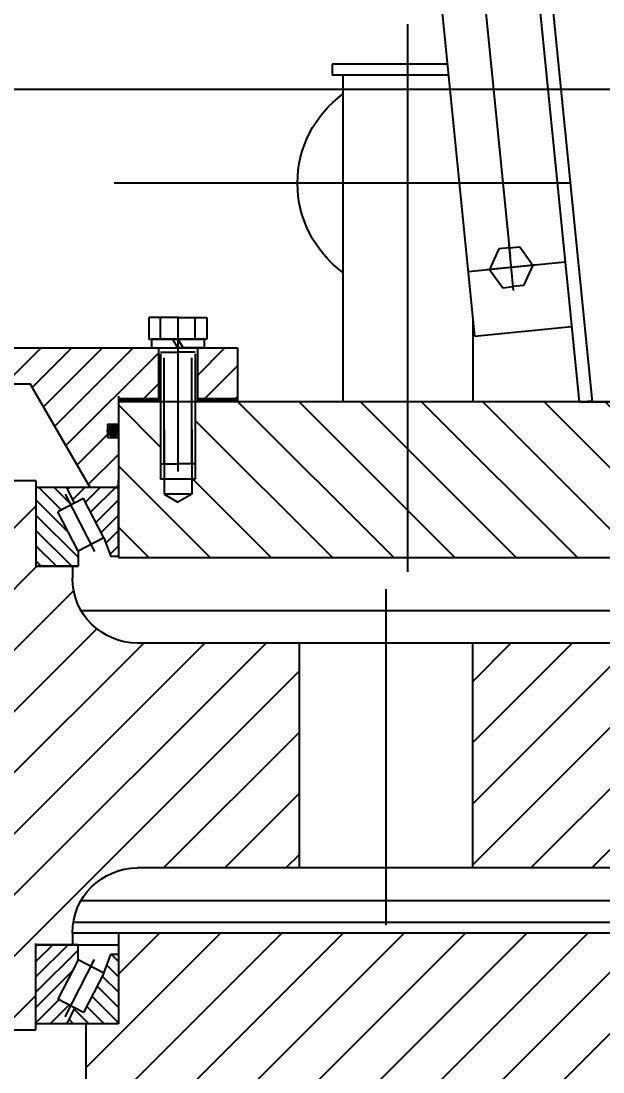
# Model space of a CAD drawing. Header units: millimetres. Extents: x 0 to 21000, y 0 to 14850.
# Drawn here: x 5057.1 to 5325.9, y 6103 to 6589 of the extents above; entities that cross this region are included whole.
import ezdxf

# ---------------------------------------------------------------- set-up
doc = ezdxf.new("R2010")
doc.units = ezdxf.units.MM
doc.header["$LTSCALE"] = 500
doc.linetypes.add('F', pattern=[0.75, 0.5, -0.25])
doc.linetypes.add('G', pattern=[2, 1.25, -0.25, 0.25, -0.25])
for name, color, linetype in [('01', 7, 'Continuous'), ('02', 1, 'Continuous'), ('04', 2, 'F'), ('05', 4, 'G'), ('08', 1, 'Continuous')]:
    doc.layers.add(name, color=color, linetype=linetype)
doc.styles.get("Standard").update_dxf_attribs({"font": 'isocp', "width": 0.707, "bigfont": 'intecad.shx'})
doc.dimstyles.new('INTE', dxfattribs={"dimscale": 50, "dimtxt": 6, "dimasz": 3, "dimexe": 3, "dimexo": 0, "dimgap": 1, "dimtad": 1, "dimdec": 1, "dimdsep": 46, "dimtxsty": 'Standard', "dimcen": 0, "dimclrd": 1, "dimclre": 1, "dimclrt": 3, "dimaunit": 1, "dimadec": 0, "dimazin": 0, "dimtfac": 1, "dimtdec": 1, "dimtmove": 0, "dimatfit": 0, "dimfxl": 0, "dimarcsym": 0})
pattern_1 = [(135, (-7977.256, 11116.51), (-14.142136, -14.142136), [])]

# ---------------------------------------------------------------- blocks, each defined once
blk = doc.blocks.new('FDSDSDFG')
at = {"layer": '02'}
h = blk.add_hatch(dxfattribs=at)
h.set_pattern_fill('_USER', color=256, scale=10, angle=135, style=0, pattern_type=0)
h.set_pattern_definition([(135, (-7977.256, 11116.509), (-7.071068, -7.071068), [])])
h.paths.add_polyline_path([(-3150.19, 15263.46), (-3153.39, 15263.46), (-3168.69, 15263.46), (-3168.69, 15239.96), (-3150.19, 15239.96)])
h.paths.add_polyline_path([(-3099.01, 15263.46), (-3132.19, 15263.46), (-3132.19, 15239.96), (-3113.69, 15239.96), (-3113.69, 15227.98), (-3108.69, 15227.98), (-3108.69, 15221.98), (-3113.69, 15221.98), (-3113.69, 15198.97), (-3100.61, 15198.97), (-3092.91, 15212.31)])
h.paths.add_polyline_path([(-3099.01, 15263.46), (-3092.91, 15212.31), (-3073, 15246.78), (-2958.48, 15246.78), (-2958.48, 15251.46), (-2958.48, 15263.46)])
h.paths.add_polyline_path([(-2833.94, 15263.46), (-2897.18, 15263.46), (-2896.31, 15246.78), (-2836.36, 15246.78)])
h.paths.add_polyline_path([(-2742.76, 15263.46), (-2745.96, 15263.46), (-2833.94, 15263.46), (-2836.36, 15246.78), (-2801.95, 15246.78), (-2774.35, 15198.97), (-2761.26, 15198.97), (-2761.26, 15202.32), (-2761.26, 15221.98), (-2766.26, 15221.98), (-2766.26, 15226.8), (-2765.7, 15226.8, -0.398235), (-2762.03, 15227.36), (-2761.26, 15228.28), (-2761.26, 15239.96), (-2751.5, 15239.96), (-2742.76, 15250.41)])
h.paths.add_polyline_path([(-2706.26, 15263.46), (-2724.76, 15263.46), (-2724.76, 15239.96), (-2706.26, 15239.96)])
h.paths.add_polyline_path([(-3025.16, 15239.99), (-3009.99, 15239.99), (-3009.99, 15259.68), (-3025.16, 15259.68)], flags=25)
h.paths.add_polyline_path([(-2770.09, 15217.11), (-2754.92, 15217.11), (-2754.92, 15236.8), (-2770.09, 15236.8)], flags=24)
h.paths.add_polyline_path([(-2724.29, 15230.11), (-2709.12, 15230.11), (-2709.12, 15249.81), (-2724.29, 15249.81)], flags=9)
at = {"layer": '02', "linetype": 'Continuous'}
h = blk.add_hatch(dxfattribs=at)
h.set_pattern_fill('_USER', color=1, scale=20, angle=45, style=0, pattern_type=0)
h.set_pattern_definition([(45, (-7977.256, 11116.51), (-14.142136, 14.142136), [])])
h.paths.add_polyline_path([(-3658.48, 15146.63, -0.414214), (-3638.48, 15166.63), (-3615.34, 15166.63), (-3615.34, 15227.08), (-3633.96, 15238.46), (-3635.98, 15238.46), (-3635.98, 15209.38), (-3635.98, 15203.46), (-3637.58, 15203.46), (-3637.58, 15196.46), (-3643.98, 15192.76), (-3650.38, 15196.46), (-3650.38, 15203.46), (-3651.98, 15203.46), (-3651.98, 15236.46), (-3651.98, 15238.46), (-3673.98, 15238.46), (-3686.59, 15238.46), (-3708.97, 15176.96), (-3708.97, 15042.96, -0.414214), (-3718.97, 15032.96), (-3723.97, 15032.96), (-3723.97, 15014.14), (-3658.48, 14986.87)])
h.paths.add_polyline_path([(-3723.97, 15014.14), (-3723.97, 14983.46), (-3701.16, 14983.46), (-3688.66, 14983.46), (-3688.66, 14999.44)])
h.paths.add_polyline_path([(-3247.46, 15166.46), (-3247.46, 15238.46), (-3365.98, 15238.46), (-3365.98, 15209.38), (-3365.98, 15203.46), (-3367.58, 15203.46), (-3367.58, 15196.46), (-3373.98, 15192.76), (-3380.38, 15196.46), (-3380.38, 15203.46), (-3381.98, 15203.46), (-3381.98, 15236.46), (-3381.98, 15238.46), (-3386.49, 15238.46), (-3402.61, 15201.58), (-3402.61, 15166.46)])
h.paths.add_polyline_path([(-3113.69, 15166.46), (-3113.69, 15238.46), (-3133.19, 15238.46), (-3133.19, 15209.88), (-3133.19, 15202.78), (-3134.79, 15202.78), (-3134.79, 15195.78), (-3141.19, 15192.09), (-3147.59, 15195.78), (-3147.59, 15202.78), (-3149.19, 15202.78), (-3149.19, 15225.78), (-3149.19, 15238.46), (-3247.46, 15238.46), (-3247.46, 15166.46)])
h.paths.add_polyline_path([(-2512.17, 15166.46), (-2476.98, 15206.96), (-2647.48, 15206.96, -0.414214), (-2677.48, 15236.96), (-2677.48, 15238.46), (-2725.76, 15238.46), (-2725.76, 15209.88), (-2725.76, 15202.78), (-2727.36, 15202.78), (-2727.36, 15195.78), (-2733.76, 15192.09), (-2740.16, 15195.78), (-2740.16, 15202.78), (-2741.76, 15202.78), (-2741.76, 15225.78), (-2741.76, 15238.46), (-2752.76, 15238.46), (-2761.26, 15228.28), (-2761.26, 15166.46)])
h.paths.add_polyline_path([(-2394.98, 15126.46), (-2394.98, 15060.44), (-2354.98, 15097.03), (-2354.98, 15126.96, 0.414214), (-2434.98, 15206.96), (-2476.98, 15206.96), (-2512.17, 15166.46), (-2434.98, 15166.46, -0.414214)])
h.paths.add_polyline_path([(-2354.98, 15062.96), (-2354.98, 15097.03), (-2394.98, 15060.44), (-2394.98, 14997.96), (-2353.5, 14997.96), (-2353.5, 14983.46), (-2338.49, 14983.46), (-2301.98, 15007.66), (-2301.98, 15032.96), (-2305.58, 15032.96), (-2324.98, 15032.96, -0.414214)])
h.paths.add_polyline_path([(-2338.49, 14983.46), (-2301.98, 14983.46), (-2301.98, 15007.66)])
h.paths.add_polyline_path([(-3619.74, 15216.34), (-3604.57, 15216.34), (-3604.57, 15236.03), (-3619.74, 15236.03)], flags=9)
h.paths.add_polyline_path([(-3689.52, 15095.23), (-3674.35, 15095.23), (-3674.35, 15114.92), (-3689.52, 15114.92)], flags=24)
h.paths.add_polyline_path([(-2724.29, 15230.11), (-2709.12, 15230.11), (-2709.12, 15249.81), (-2724.29, 15249.81)], flags=9)
h.paths.add_polyline_path([(-2770.09, 15217.11), (-2754.92, 15217.11), (-2754.92, 15236.8), (-2770.09, 15236.8)], flags=9)
h.paths.add_polyline_path([(-2351.27, 14970.59), (-2336.1, 14970.59), (-2336.1, 14990.28), (-2351.27, 14990.28)], flags=9)
at = {"layer": '02'}
h = blk.add_hatch(dxfattribs=at)
h.set_pattern_fill('_USER', color=256, scale=0.1, angle=45, style=0, pattern_type=0)
h.set_pattern_definition([(45, (-7977.25642, 11115.33403), (-0.0707106781, 0.0707106781), [])])
h.paths.add_polyline_path([(-3150.19, 15239.96), (-3168.69, 15239.96), (-3168.69, 15238.46), (-3150.19, 15238.46)])
h.paths.add_polyline_path([(-3113.69, 15239.96), (-3132.19, 15239.96), (-3132.19, 15238.46), (-3113.69, 15238.46)])
h = blk.add_hatch(dxfattribs=at)
h.set_pattern_fill('_USER', color=256, scale=0.1, angle=45, style=0, pattern_type=0)
h.set_pattern_definition([(45, (-7977.25642, 11116.50903), (-0.0707106781, 0.0707106781), [])])
h.paths.add_polyline_path([(-3113.69, 15226.54), (-3113.69, 15223.75, 3.592885)])
h = blk.add_hatch(dxfattribs=at)
h.set_pattern_fill('_USER', color=256, scale=20, angle=135, style=0, pattern_type=0)
h.set_pattern_definition(pattern_1)
h.paths.add_polyline_path([(-3277.24, 15126.96), (-3363.98, 15126.96, -0.414214), (-3378.98, 15141.96), (-3422.48, 15141.96), (-3422.48, 15007.96), (-3378.98, 15007.96, -0.414214), (-3363.98, 15022.96), (-3277.24, 15022.96)])
h.paths.add_polyline_path([(-3018.48, 15201.96), (-3075.59, 15201.96), (-3075.59, 15162.46), (-3092.48, 15162.46), (-3092.48, 15156.96, -0.414214), (-3122.48, 15126.96), (-3197.24, 15126.96), (-3197.24, 15022.96), (-3122.48, 15022.96, -0.414214), (-3092.48, 14992.96), (-3092.48, 14987.46), (-3075.59, 14987.46), (-3075.59, 14983.97), (-3075.59, 14947.96), (-3032.48, 14947.96), (-3032.48, 15042.96), (-3018.48, 15042.96)])
h.paths.add_polyline_path([(-2677.72, 15126.96), (-2752.48, 15126.96, -0.414214), (-2782.48, 15156.96), (-2782.48, 15162.46), (-2799.36, 15162.46), (-2799.36, 15198.97), (-2799.36, 15201.96), (-2856.48, 15201.96), (-2856.48, 15042.96), (-2842.48, 15042.96), (-2842.48, 14947.96), (-2799.36, 14947.96), (-2799.36, 14987.46), (-2782.48, 14987.46), (-2782.48, 14992.96, -0.414214), (-2752.48, 15022.96), (-2677.72, 15022.96)])
h.paths.add_polyline_path([(-2448.71, 15142.46), (-2495.99, 15142.46, -0.424013), (-2510.98, 15126.96), (-2597.72, 15126.96), (-2597.72, 15022.96), (-2510.98, 15022.96, -0.424013), (-2495.99, 15007.46), (-2452.9, 15007.46), (-2448.71, 15011.29)])
h.paths.add_polyline_path([(-2565.62, 15055.03), (-2565.62, 15094.88), (-2529.62, 15094.88), (-2529.62, 15055.03)], flags=24)
h.paths.add_polyline_path([(-2573.15, 15095.34), (-2557.98, 15095.34), (-2557.98, 15115.03), (-2573.15, 15115.03)], flags=24)
at = {"layer": '02', "ltscale": 0.8}
h = blk.add_hatch(dxfattribs=at)
h.set_pattern_fill('_USER', color=256, scale=5, angle=135, style=0, pattern_type=0)
h.set_pattern_definition([(315, (-6953.2866, 20225.549), (3.535534, 3.535534), [])])
h.paths.add_polyline_path([(-3113.69, 15167), (-3110.28, 15167), (-3106.99, 15175.56), (-3097.6, 15193.82), (-3093.48, 15191.7), (-3089.89, 15198.97), (-3112.54, 15198.97, 0.414214), (-3113.69, 15197.82)])
h = blk.add_hatch(dxfattribs=at)
h.set_pattern_fill('_USER', color=256, scale=5, angle=45, style=0, pattern_type=0)
h.set_pattern_definition([(225, (-6953.2866, 20225.549), (3.535534, -3.535534), [])])
h.paths.add_polyline_path([(-3095.07, 15169.44), (-3085.69, 15187.69), (-3093.48, 15191.7), (-3089.89, 15198.97), (-3075.59, 15198.97), (-3075.59, 15162.46), (-3095.07, 15162.46)])
at = {"layer": '02'}
h = blk.add_hatch(dxfattribs=at)
h.set_pattern_fill('_USER', color=256, scale=20, angle=135, style=0, pattern_type=0)
h.set_pattern_definition(pattern_1)
h.paths.add_polyline_path([(-2300.48, 14982.96), (-2337.99, 14982.96), (-2337.99, 14976.96), (-2341.99, 14976.96, -0.043716), (-2342.48, 14976.96), (-2345.99, 14976.96), (-2345.99, 14982.96), (-2353.5, 14982.96), (-2353.5, 14992.96), (-2761.26, 14992.96), (-2761.26, 14950.95), (-2776.26, 14950.95), (-2776.26, 14917.96), (-2342.38, 14917.96), (-2300.48, 14940.84)])
h.paths.add_polyline_path([(-2247.48, 14969.79), (-2280.48, 14951.77), (-2280.48, 14923.96), (-2266.85, 14923.96), (-2266.85, 14908.96), (-2247.48, 14908.96)])
h.paths.add_polyline_path([(-2247.48, 14969.79), (-2247.48, 14982.96), (-2280.48, 14982.96), (-2280.48, 14951.77)])
h.paths.add_polyline_path([(-3098.69, 14950.95), (-3113.69, 14950.95), (-3113.69, 14992.96), (-3402.61, 14992.96), (-3402.61, 14933.28), (-3422.37, 14933.28), (-3422.37, 14917.96), (-3098.69, 14917.96)])
h.paths.add_polyline_path([(-2565.39, 14893.43), (-2565.39, 14940.07), (-2529.39, 14940.07), (-2529.39, 14893.43)], flags=9)
h.paths.add_polyline_path([(-2716.76, 14907.08), (-2716.76, 14937.75), (-2680.76, 14937.75), (-2680.76, 14907.08)], flags=9)
h.paths.add_polyline_path([(-2499.89, 14961.86), (-2484.72, 14961.86), (-2484.72, 14981.55), (-2499.89, 14981.55)], flags=24)
h.paths.add_polyline_path([(-2351.27, 14970.59), (-2336.1, 14970.59), (-2336.1, 14990.28), (-2351.27, 14990.28)], flags=24)
at = {"layer": '02', "ltscale": 0.8}
h = blk.add_hatch(dxfattribs=at)
h.set_pattern_fill('_USER', color=256, scale=5, angle=45, style=0, pattern_type=0)
h.set_pattern_definition([(135, (-6953.2866, 9924.367), (3.535534, 3.535534), [])])
h.paths.add_polyline_path([(-3095.07, 14980.48), (-3085.69, 14962.22), (-3093.48, 14958.22), (-3089.89, 14950.95), (-3075.59, 14950.95), (-3075.59, 14987.46), (-3095.07, 14987.46)])
h = blk.add_hatch(dxfattribs=at)
h.set_pattern_fill('_USER', color=256, scale=5, angle=135, style=0, pattern_type=0)
h.set_pattern_definition([(45, (-6953.2866, 9924.367), (3.535534, -3.535534), [])])
h.paths.add_polyline_path([(-3113.69, 14982.91), (-3110.28, 14982.91), (-3106.99, 14974.35), (-3097.6, 14956.1), (-3093.48, 14958.22), (-3089.89, 14950.95), (-3112.54, 14950.95, -0.414214), (-3113.69, 14952.1)])
at = {"layer": '01', "color": 7, "linetype": 'Continuous'}
for p, q in [((-3265.76, 15394.63), (-3212.46, 15394.63)), ((-3212.46, 15394.63), (-3212.46, 15389.63)), ((-3266.26, 15389.63), (-3212.46, 15389.63)), ((-3217.46, 15389.63), (-3217.46, 15238.46)), ((-3277.46, 15277.25), (-3277.46, 15238.46))]:
    blk.add_line(p, q, dxfattribs=at)
at = {"layer": '01', "ltscale": 0.8}
for p, q in [((-3154.56, 15277.56), (-3154.56, 15267.56)), ((-3141.19, 15277.56), (-3154.56, 15277.56)), ((-3149.19, 15267.56), (-3149.19, 15277.56)), ((-3141.19, 15277.56), (-3127.81, 15277.56)), ((-3133.19, 15267.56), (-3133.19, 15277.56)), ((-3127.81, 15277.56), (-3127.81, 15267.56)), ((-3154.56, 15267.56), (-3141.19, 15267.56)), ((-3153.39, 15267.56), (-3153.39, 15263.46)), ((-3141.19, 15267.56), (-3153.39, 15267.56)), ((-3141.19, 15267.56), (-3143.56, 15263.46)), ((-3141.19, 15263.46), (-3138.82, 15267.56)), ((-3141.19, 15267.56), (-3128.99, 15267.56)), ((-3127.81, 15267.56), (-3141.19, 15267.56)), ((-3128.99, 15267.56), (-3128.99, 15263.46)), ((-2706.26, 15263.46), (-3168.69, 15263.46)), ((-3168.69, 15263.46), (-3168.69, 15238.46)), ((-3153.39, 15263.46), (-3141.19, 15263.46)), ((-3150.19, 15263.46), (-3150.19, 15238.46)), ((-3149.19, 15261.56), (-3141.19, 15261.56)), ((-3149.19, 15260.78), (-3149.19, 15209.88)), ((-3128.99, 15263.46), (-3141.19, 15263.46)), ((-3133.19, 15261.56), (-3141.19, 15261.56)), ((-3133.19, 15260.78), (-3133.19, 15209.88)), ((-3132.19, 15263.46), (-3132.19, 15238.46)), ((-3100.61, 15198.97), (-3073, 15246.78)), ((-2801.95, 15246.78), (-3073, 15246.78)), ((-3113.69, 15227.98), (-3108.69, 15227.98)), ((-3108.69, 15227.98), (-3108.69, 15221.98)), ((-3147.59, 15225.78), (-3147.59, 15195.78)), ((-3134.79, 15225.78), (-3134.79, 15195.78)), ((-3108.69, 15221.98), (-3113.69, 15221.98)), ((-3149.19, 15209.88), (-3141.19, 15209.88)), ((-3133.19, 15209.88), (-3141.19, 15209.88)), ((-3149.19, 15202.78), (-3133.19, 15202.78)), ((-3113.69, 15198.97), (-3075.59, 15198.97)), ((-3075.59, 15201.96), (-2799.36, 15201.96)), ((-3147.59, 15195.78), (-3141.19, 15192.09)), ((-3147.59, 15195.78), (-3134.79, 15195.78)), ((-3134.79, 15195.78), (-3141.19, 15192.09)), ((-3106.99, 15175.56), (-3097.6, 15193.82)), ((-3097.6, 15193.82), (-3085.69, 15187.69)), ((-3095.07, 15169.44), (-3085.69, 15187.69)), ((-3106.99, 15175.56), (-3110.28, 15167)), ((-3106.99, 15175.56), (-3095.07, 15169.44)), ((-3095.07, 15169.44), (-3095.07, 15162.46)), ((-3113.69, 15166.46), (-3431.93, 15166.46)), ((-3113.69, 15167), (-3110.28, 15167)), ((-3075.59, 15165.95), (-3075.59, 15162.46)), ((-3075.59, 15162.46), (-3095.07, 15162.46)), ((-3095.07, 15162.46), (-3075.59, 15162.46)), ((-3092.48, 15162.46), (-3092.48, 15156.96)), ((-3096.5, 15141.96), (-3422.48, 15141.96)), ((-3096.5, 15007.96), (-3422.48, 15007.96)), ((-3092.48, 14992.96), (-3433.24, 14992.96)), ((-3092.48, 14992.96), (-3092.48, 14987.96)), ((-3075.59, 14987.46), (-3113.69, 14987.46)), ((-3095.07, 14980.48), (-3095.07, 14987.46)), ((-3095.07, 14987.46), (-3075.59, 14987.46)), ((-3075.59, 14983.97), (-3075.59, 14987.46)), ((-3113.69, 14982.91), (-3110.28, 14982.91)), ((-3106.99, 14974.35), (-3110.28, 14982.91)), ((-3106.99, 14974.35), (-3095.07, 14980.48)), ((-3095.07, 14980.48), (-3085.69, 14962.22)), ((-3106.99, 14974.35), (-3097.6, 14956.1)), ((-3097.6, 14956.1), (-3085.69, 14962.22)), ((-3113.69, 14950.95), (-3075.59, 14950.95)), ((-3098.69, 14950.95), (-3098.69, 14917.96)), ((-3075.59, 14947.96), (-3007.48, 14947.96))]:
    blk.add_line(p, q, dxfattribs=at)
at = {"layer": '01', "color": 7, "linetype": 'Continuous', "ltscale": 0.8}
for p, q in [((-3113.69, 15241.13), (-3113.69, 15166.46)), ((-3365.98, 15238.46), (-3113.69, 15238.46)), ((-3113.69, 15236.96), (-3113.69, 15166.96)), ((-3113.69, 15171.5), (-3113.69, 15202.32)), ((-3093.48, 15191.7), (-3089.89, 15198.97)), ((-3075.59, 15201.96), (-3075.59, 15166.96)), ((-3075.59, 15201.96), (-3075.59, 15166.96)), ((-3075.59, 15201.96), (-3075.59, 15162.46)), ((-3075.59, 15198.97), (-3075.59, 15162.46)), ((-3363.98, 15126.96), (-3122.48, 15126.96)), ((-3277.24, 15126.96), (-3277.24, 15022.96)), ((-3197.24, 15126.96), (-3197.24, 15022.96)), ((-3363.98, 15022.96), (-3122.48, 15022.96)), ((-3092.9, 14997.96), (-3433.24, 14997.96)), ((-3113.69, 14992.96), (-3113.69, 14950.95)), ((-3075.59, 14947.96), (-3075.59, 14987.96)), ((-3075.59, 14950.95), (-3075.59, 14987.46)), ((-3093.48, 14958.22), (-3089.89, 14950.95))]:
    blk.add_line(p, q, dxfattribs=at)
at = {"layer": '01', "color": 7, "linetype": 'Continuous'}
blk.add_arc((-3247.46, 15339.63), 51, 306.0319, 53.9681, dxfattribs=at)
at = {"layer": '01', "ltscale": 0.8}
for centre, radius, start, end in [((-3111.38, 15225.15), 2.69, 211.1067, 148.8933), ((-3112.54, 15197.82), 1.15, 90, 180), ((-3112.54, 14952.1), 1.15, 180, 270)]:
    blk.add_arc(centre, radius, start, end, dxfattribs=at)
at = {"layer": '01', "color": 7, "linetype": 'Continuous', "ltscale": 0.8}
for centre, start, end in [((-3122.48, 15156.96), 270, 0), ((-3122.48, 14992.96), 0, 90)]:
    blk.add_arc(centre, 30, start, end, dxfattribs=at)
at = {"layer": '02', "ltscale": 0.8}
for p, q in [((-3147.59, 15209.88), (-3147.59, 15258.88)), ((-3134.79, 15209.88), (-3134.79, 15258.88)), ((-3149.19, 15225.78), (-3149.19, 15202.78)), ((-3133.19, 15225.78), (-3133.19, 15202.78))]:
    blk.add_line(p, q, dxfattribs=at)
at = {"layer": '02'}
for p, q in [((-3168.69, 15239.96), (-3150.19, 15239.96)), ((-3132.19, 15239.96), (-3113.69, 15239.96))]:
    blk.add_line(p, q, dxfattribs=at)
at = {"layer": '05', "ltscale": 0.8}
for p, q in [((-3247.46, 15159.94), (-3247.46, 15413.18)), ((-3141.19, 15277.95), (-3141.19, 15206.33)), ((-3141.19, 15269.65), (-3141.19, 15261.36))]:
    blk.add_line(p, q, dxfattribs=at)
at = {"layer": '05', "color": 4, "linetype": 'G'}
blk.add_line((-3322.02, 15339.63), (-3111.68, 15339.63), dxfattribs=at)
at = {"layer": '05', "color": 4, "linetype": 'G', "ltscale": 0.8}
for p, q in [((-3141.19, 15273.57), (-3141.19, 15219.65)), ((-3141.19, 15267.64), (-3141.19, 15214.17)), ((-3105.77, 15203.47), (-3105.77, 15203.54)), ((-3105.77, 15198.97), (-3105.77, 15199.04)), ((-3089.14, 15195.81), (-3102.74, 15169.34)), ((-3237.24, 15151.84), (-3237.24, 14996.55)), ((-3089.14, 14954.1), (-3102.74, 14980.57)), ((-3105.77, 14950.95), (-3105.77, 14950.87))]:
    blk.add_line(p, q, dxfattribs=at)
blk = doc.blocks.new('*D338')
at = {"layer": '08', "color": 1, "lineweight": -2}
for p, q in [((5458.65, 6557.39), (3610.64, 6557.39)), ((3760.64, 5267.39), (3760.64, 6407.39)), ((3985.01, 5117.39), (3610.64, 5117.39))]:
    blk.add_line(p, q, dxfattribs=at)
at = {"layer": '08', "color": 1}
for points in [[(3735.64, 6407.39), (3785.64, 6407.39), (3760.64, 6557.39)], [(3735.64, 5267.39), (3785.64, 5267.39), (3760.64, 5117.39)]]:
    blk.add_solid(points, dxfattribs=at)
at = {"layer": 'Defpoints', "color": 0}
for p in [(3760.64, 6557.39), (5458.65, 6557.39), (3985.01, 5117.39)]:
    blk.add_point(p, dxfattribs=at)
at = {"layer": '08', "color": 3, "insert": (3560.64, 5837.39), "char_height": 300, "attachment_point": 5, "rotation": 90}
blk.add_mtext('1440', dxfattribs=at)
blk = doc.blocks.new('*U378')
at = {"layer": '01'}
for p, q in [((0, 13.32), (-9, 8.12)), ((9, 8.12), (0, 13.32)), ((-9, 8.12), (-9, 3.3)), ((9, 3.3), (9, 8.12)), ((-9, -1.52), (-9, 3.3)), ((9, 3.3), (9, -1.52)), ((0, -6.71), (-9, -1.52)), ((9, -1.52), (0, -6.71))]:
    blk.add_line(p, q, dxfattribs=at)
at = {"layer": '05'}
for p, q in [((0, -8.53), (0, 14.73)), ((-10.86, 3.3), (10.35, 3.3))]:
    blk.add_line(p, q, dxfattribs=at)
blk = doc.blocks.new('erewrewwqe')
at = {"layer": '01'}
for p, q in [((-1862.61, 7654.95), (-1789.31, 6919.55)), ((-1856.64, 7655.55), (-1783.28, 6919.55)), ((-1903.02, 7606.73), (-1837.56, 6949.99)), ((-1840.54, 6979.84), (-1795.76, 6984.3)), ((-1837.56, 6949.99), (-1792.79, 6954.45)), ((-1789.31, 6919.55), (-1783.34, 6920.14)), ((-1789.31, 6919.55), (-1425.16, 6919.55))]:
    blk.add_line(p, q, dxfattribs=at)
at = {"layer": '05', "color": 142, "linetype": 'G'}
blk.add_line((-1883.12, 7608.72), (-1817.22, 6947.52), dxfattribs=at)
at = {"layer": '01', "rotation": 95.6919048812308}
blk.add_blockref('*U378', (-1817.35, 6982.15), dxfattribs=at)

msp = doc.modelspace()

# ---------------------------------------------------------------- block references
at = {"layer": '01', "xscale": -1}
msp.add_blockref('FDSDSDFG', (1988.33, -8825.57), dxfattribs=at)
at = {"layer": '04', "color": 2, "linetype": 'F'}
msp.add_blockref('erewrewwqe', (7104.17, -506.66), dxfattribs=at)

# ---------------------------------------------------------------- dimensions: what is measured, and where the dimension line sits
at = {"layer": '08'}
dim = msp.add_linear_dim(base=(3760.64, 6557.39), p1=(3985.01, 5117.39), p2=(5458.65, 6557.39), angle=270, dimstyle='INTE', dxfattribs=at)
dim.commit()
dim.dimension.update_dxf_attribs({"geometry": '*D338', "text_midpoint": (3560.64, 5837.39)})

doc.saveas('drawing.dxf')
